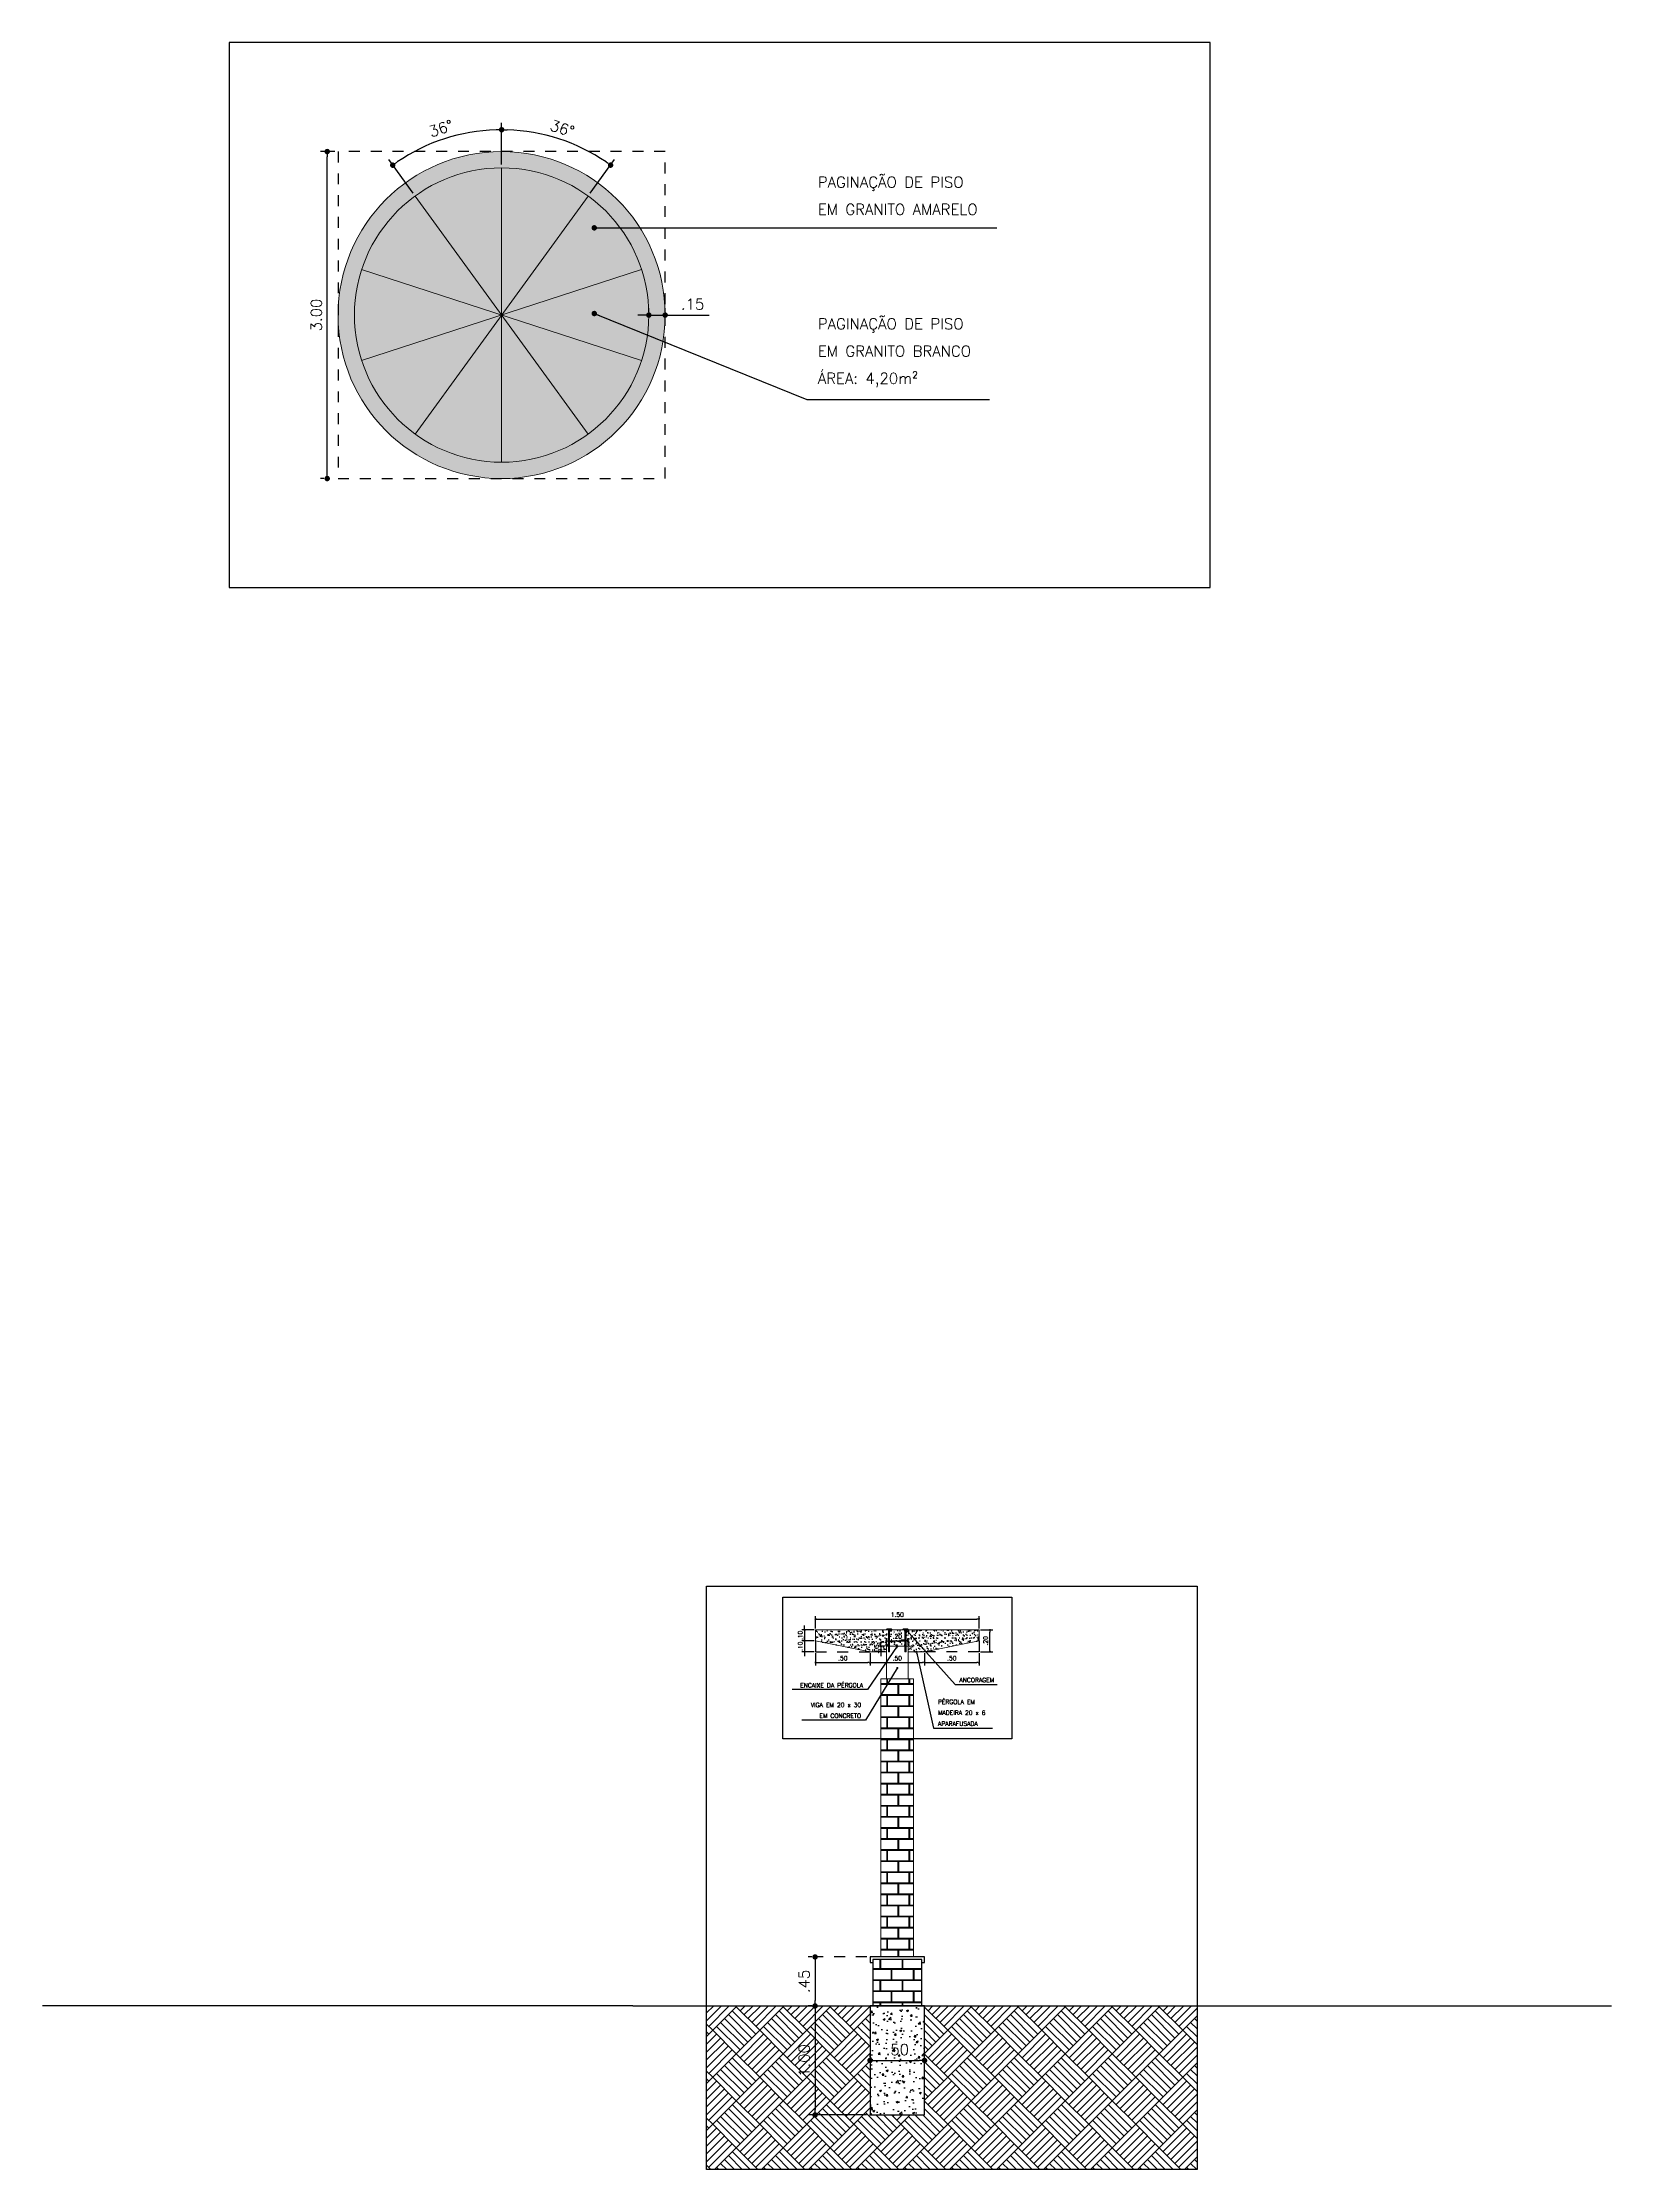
# Model space of a CAD drawing. Extents: x 387222 to 388513, y 9633222 to 9634061.
# Drawn here: x 387611.81 to 387626.2, y 9633446.13 to 9633465.64 of the extents above; entities that cross this region are included whole.
import ezdxf

# ---------------------------------------------------------------- set-up
doc = ezdxf.new("R2010")
doc.units = 0
doc.header["$LTSCALE"] = 0.049213
doc.header["$PDSIZE"] = -2.5
doc.linetypes.add('ACAD_PROJEÇÃO', pattern=[0.2, 0.1, -0.1])
doc.layers.get('Defpoints').update_dxf_attribs({"color": 8})
for name, color, linetype in [('AI-Cotas', 12, 'Continuous'), ('ARQ_VISTA01', 7, 'Continuous'), ('BANCO', 2, 'Continuous'), ('HACH', 8, 'Continuous'), ('HATCH CINZA SÓLIDO', 9, 'Continuous'), ('LIMESTONE', 8, 'Continuous'), ('P02', 31, 'Continuous'), ('P6', 4, 'Continuous'), ('PROJEÇÃO', 8, 'ACAD_PROJEÇÃO')]:
    doc.layers.add(name, color=color, linetype=linetype)
for name, color, linetype, lineweight in [('ARQ_PISO', 7, 'Continuous', 13), ('PERGOLA', 2, 'Continuous', 13), ('PILAR', 4, 'Continuous', 13), ('VIGA', 6, 'Continuous', 13)]:
    doc.layers.add(name, color=color, linetype=linetype, lineweight=lineweight)
doc.styles.add('RS20', font='romans.shx', dxfattribs={"height": 0.04})
doc.styles.add('RS50', font='romans.shx', dxfattribs={"height": 0.1})
doc.dimstyles.new('Cota 20', dxfattribs={"dimscale": 0.02, "dimtxt": 0.04, "dimasz": 1, "dimexe": 1.25, "dimexo": 0.625, "dimgap": 1, "dimtad": 1, "dimzin": 4, "dimdsep": 46, "dimtxsty": 'RS20', "dimblk": 'DOT', "dimcen": 0.1, "dimclrt": 2, "dimadec": 0, "dimazin": 0, "dimtfac": 1, "dimtix": 1, "dimtmove": 0, "dimatfit": 3, "dimldrblk": 'DOT', "dimfxl": 1, "dimarcsym": 0})
doc.dimstyles.new('Cota 50', dxfattribs={"dimscale": 0.05, "dimtxt": 0.1, "dimasz": 1, "dimexe": 1.25, "dimexo": 0.625, "dimgap": 1, "dimtad": 1, "dimzin": 4, "dimdsep": 46, "dimtxsty": 'RS50', "dimblk": 'DOT', "dimcen": 0.1, "dimclrd": 12, "dimclre": 12, "dimclrt": 2, "dimadec": 0, "dimazin": 0, "dimtfac": 1, "dimtix": 1, "dimtmove": 0, "dimatfit": 3, "dimldrblk": 'DOT', "dimfxl": 1.25, "dimarcsym": 0})

# ---------------------------------------------------------------- blocks, each defined once
blk = doc.blocks.new('_Dot')
at = {"color": 0, "linetype": 'ByBlock', "lineweight": -2}
blk.add_line((-0.5, 0), (-1, 0), dxfattribs=at)
at = {"color": 0, "linetype": 'ByBlock', "const_width": 0.5}
blk.add_lwpolyline([(-0.25, 0, 1), (0.25, 0, 1)], format="xyb", close=True, dxfattribs=at)
blk = doc.blocks.new('*D479')
at = {"layer": 'AI-Cotas', "color": 12, "lineweight": -2, "transparency": 16777216}
for p, q in [((387614.489, 9633464.643), (387614.358, 9633464.643)), ((387614.42, 9633461.693), (387614.42, 9633464.593)), ((387614.389, 9633461.643), (387614.358, 9633461.643))]:
    blk.add_line(p, q, dxfattribs=at)
at = {"layer": 'Defpoints', "color": 0, "transparency": 16777216}
for p in [(387614.42, 9633464.643), (387614.52, 9633464.643), (387614.42, 9633461.643)]:
    blk.add_point(p, dxfattribs=at)
at = {"layer": 'AI-Cotas', "color": 12, "lineweight": -2, "transparency": 16777216, "xscale": 0.05, "yscale": 0.05, "zscale": 0.05}
for p, rotation in [((387614.42, 9633464.643), 90), ((387614.42, 9633461.643), 270)]:
    blk.add_blockref('_Dot', p, dxfattribs=dict(at, rotation=rotation))
at = {"layer": 'AI-Cotas', "color": 2, "transparency": 16777216, "insert": (387614.32, 9633463.143), "char_height": 0.1, "attachment_point": 5, "rotation": 90, "style": 'RS50'}
blk.add_mtext('3.00', dxfattribs=at)
blk = doc.blocks.new('*D481')
at = {"layer": 'AI-Cotas', "color": 12, "lineweight": -2, "transparency": 16777216}
for p, q in [((387616.02, 9633464.524), (387616.02, 9633464.906)), ((387615.208, 9633464.261), (387614.984, 9633464.569))]:
    blk.add_line(p, q, dxfattribs=at)
blk.add_arc((387616.02, 9633463.143), 1.7, 91.6852, 124.3148, dxfattribs=at)
at = {"layer": 'Defpoints', "color": 0, "transparency": 16777216}
for p in [(387615.667, 9633464.806), (387616.02, 9633464.493), (387615.227, 9633464.235), (387616.814, 9633462.051), (387616.02, 9633461.793)]:
    blk.add_point(p, dxfattribs=at)
at = {"layer": 'AI-Cotas', "color": 12, "lineweight": -2, "transparency": 16777216, "xscale": 0.05, "yscale": 0.05, "zscale": 0.05}
for p, rotation in [((387616.02, 9633464.843), 0.8426153615380477), ((387615.021, 9633464.518), 215.1573846230532)]:
    blk.add_blockref('_Dot', p, dxfattribs=dict(at, rotation=rotation))
at = {"layer": 'AI-Cotas', "color": 2, "transparency": 16777216, "insert": (387615.464, 9633464.855), "char_height": 0.1, "attachment_point": 5, "rotation": 18, "style": 'RS50'}
blk.add_mtext('36°', dxfattribs=at)
blk = doc.blocks.new('*D482')
at = {"layer": 'AI-Cotas', "color": 12, "lineweight": -2, "transparency": 16777216}
for p, q in [((387616.02, 9633464.524), (387616.02, 9633464.906)), ((387616.832, 9633464.261), (387617.056, 9633464.569))]:
    blk.add_line(p, q, dxfattribs=at)
blk.add_arc((387616.02, 9633463.143), 1.7, 55.6852, 88.3148, dxfattribs=at)
at = {"layer": 'Defpoints', "color": 0, "transparency": 16777216}
for p in [(387616.711, 9633464.696), (387616.02, 9633464.493), (387616.814, 9633464.235), (387615.227, 9633462.051), (387616.02, 9633461.793)]:
    blk.add_point(p, dxfattribs=at)
at = {"layer": 'AI-Cotas', "color": 12, "lineweight": -2, "transparency": 16777216, "xscale": 0.05, "yscale": 0.05, "zscale": 0.05}
for p, rotation in [((387616.02, 9633464.843), 179.1573846380651), ((387617.019, 9633464.518), 324.8426153991905)]:
    blk.add_blockref('_Dot', p, dxfattribs=dict(at, rotation=rotation))
at = {"layer": 'AI-Cotas', "color": 2, "transparency": 16777216, "insert": (387616.576, 9633464.855), "char_height": 0.1, "attachment_point": 5, "rotation": 342, "style": 'RS50'}
blk.add_mtext('36°', dxfattribs=at)
blk = doc.blocks.new('*D572')
at = {"layer": 'AI-Cotas', "color": 12, "lineweight": -2, "transparency": 16777216}
for p, q in [((387617.32, 9633463.143), (387617.27, 9633463.143)), ((387617.37, 9633463.174), (387617.37, 9633463.206)), ((387617.37, 9633463.143), (387617.52, 9633463.143)), ((387617.52, 9633463.174), (387617.52, 9633463.206)), ((387617.57, 9633463.143), (387617.925, 9633463.143))]:
    blk.add_line(p, q, dxfattribs=at)
at = {"layer": 'Defpoints', "color": 0, "transparency": 16777216}
for p in [(387617.37, 9633463.143), (387617.52, 9633463.143), (387617.52, 9633463.143)]:
    blk.add_point(p, dxfattribs=at)
at = {"layer": 'AI-Cotas', "color": 12, "lineweight": -2, "transparency": 16777216, "xscale": 0.05, "yscale": 0.05, "zscale": 0.05}
blk.add_blockref('_Dot', (387617.37, 9633463.143), dxfattribs=at)
at = {"layer": 'AI-Cotas', "color": 12, "lineweight": -2, "transparency": 16777216, "xscale": 0.05, "yscale": 0.05, "zscale": 0.05, "rotation": 180}
blk.add_blockref('_Dot', (387617.52, 9633463.143), dxfattribs=at)
at = {"layer": 'AI-Cotas', "color": 2, "transparency": 16777216, "insert": (387617.772, 9633463.243), "char_height": 0.1, "attachment_point": 5, "style": 'RS50'}
blk.add_mtext('.15', dxfattribs=at)
blk = doc.blocks.new('*D592')
at = {"layer": 'AI-Cotas', "color": 12, "lineweight": -2, "transparency": 16777216}
for p, q in [((387618.864, 9633448.08), (387618.833, 9633448.08)), ((387618.895, 9633448.03), (387618.895, 9633447.68)), ((387618.864, 9633447.63), (387618.833, 9633447.63))]:
    blk.add_line(p, q, dxfattribs=at)
at = {"layer": 'Defpoints', "color": 0, "transparency": 16777216}
for p in [(387618.895, 9633448.08), (387618.895, 9633447.63), (387618.895, 9633447.63)]:
    blk.add_point(p, dxfattribs=at)
at = {"layer": 'AI-Cotas', "color": 12, "lineweight": -2, "transparency": 16777216, "xscale": 0.05, "yscale": 0.05, "zscale": 0.05}
for p, rotation in [((387618.895, 9633448.08), 90), ((387618.895, 9633447.63), 270)]:
    blk.add_blockref('_Dot', p, dxfattribs=dict(at, rotation=rotation))
at = {"layer": 'AI-Cotas', "color": 2, "transparency": 16777216, "insert": (387618.795, 9633447.855), "char_height": 0.1, "attachment_point": 5, "rotation": 90, "style": 'RS50'}
blk.add_mtext('.45', dxfattribs=at)
blk = doc.blocks.new('*D593')
at = {"layer": 'AI-Cotas', "color": 0, "lineweight": -2, "transparency": 16777216}
for p, q in [((387618.887, 9633451.08), (387618.774, 9633451.08)), ((387618.887, 9633450.98), (387618.774, 9633450.98)), ((387618.799, 9633451.1), (387618.799, 9633451.12)), ((387618.799, 9633451.08), (387618.799, 9633450.98)), ((387618.799, 9633450.96), (387618.799, 9633450.94))]:
    blk.add_line(p, q, dxfattribs=at)
at = {"layer": 'Defpoints', "color": 0, "transparency": 16777216}
for p in [(387618.799, 9633450.98), (387618.899, 9633451.08), (387618.899, 9633450.98)]:
    blk.add_point(p, dxfattribs=at)
at = {"layer": 'AI-Cotas', "color": 0, "lineweight": -2, "transparency": 16777216, "xscale": 0.02, "yscale": 0.02, "zscale": 0.02}
for p, rotation in [((387618.799, 9633451.08), 270), ((387618.799, 9633450.98), 90)]:
    blk.add_blockref('_Dot', p, dxfattribs=dict(at, rotation=rotation))
at = {"layer": 'AI-Cotas', "color": 2, "transparency": 16777216, "insert": (387618.759, 9633451.03), "char_height": 0.04, "attachment_point": 5, "rotation": 90, "style": 'RS20'}
blk.add_mtext('.10', dxfattribs=at)
blk = doc.blocks.new('*D594')
at = {"layer": 'AI-Cotas', "color": 0, "lineweight": -2, "transparency": 16777216}
for p, q in [((387618.887, 9633450.98), (387618.774, 9633450.98)), ((387618.799, 9633451), (387618.799, 9633451.02)), ((387618.799, 9633450.98), (387618.799, 9633450.88)), ((387618.887, 9633450.88), (387618.774, 9633450.88)), ((387618.799, 9633450.86), (387618.799, 9633450.84))]:
    blk.add_line(p, q, dxfattribs=at)
at = {"layer": 'Defpoints', "color": 0, "transparency": 16777216}
for p in [(387618.899, 9633450.98), (387618.799, 9633450.88), (387618.899, 9633450.88)]:
    blk.add_point(p, dxfattribs=at)
at = {"layer": 'AI-Cotas', "color": 0, "lineweight": -2, "transparency": 16777216, "xscale": 0.02, "yscale": 0.02, "zscale": 0.02}
for p, rotation in [((387618.799, 9633450.98), 270), ((387618.799, 9633450.88), 90)]:
    blk.add_blockref('_Dot', p, dxfattribs=dict(at, rotation=rotation))
at = {"layer": 'AI-Cotas', "color": 2, "transparency": 16777216, "insert": (387618.759, 9633450.93), "char_height": 0.04, "attachment_point": 5, "rotation": 90, "style": 'RS20'}
blk.add_mtext('.10', dxfattribs=at)
blk = doc.blocks.new('*D595')
at = {"layer": 'AI-Cotas', "color": 0, "lineweight": -2, "transparency": 16777216}
for p, q in [((387618.899, 9633450.868), (387618.899, 9633450.755)), ((387618.919, 9633450.78), (387619.379, 9633450.78)), ((387619.399, 9633450.868), (387619.399, 9633450.755))]:
    blk.add_line(p, q, dxfattribs=at)
at = {"layer": 'Defpoints', "color": 0, "transparency": 16777216}
for p in [(387618.899, 9633450.88), (387619.399, 9633450.88), (387619.399, 9633450.78)]:
    blk.add_point(p, dxfattribs=at)
at = {"layer": 'AI-Cotas', "color": 0, "lineweight": -2, "transparency": 16777216, "xscale": 0.02, "yscale": 0.02, "zscale": 0.02, "rotation": 180}
blk.add_blockref('_Dot', (387618.899, 9633450.78), dxfattribs=at)
at = {"layer": 'AI-Cotas', "color": 0, "lineweight": -2, "transparency": 16777216, "xscale": 0.02, "yscale": 0.02, "zscale": 0.02}
blk.add_blockref('_Dot', (387619.399, 9633450.78), dxfattribs=at)
at = {"layer": 'AI-Cotas', "color": 2, "transparency": 16777216, "insert": (387619.149, 9633450.82), "char_height": 0.04, "attachment_point": 5, "style": 'RS20'}
blk.add_mtext('.50', dxfattribs=at)
blk = doc.blocks.new('*D596')
at = {"layer": 'AI-Cotas', "color": 0, "lineweight": -2, "transparency": 16777216}
for p, q in [((387619.399, 9633450.868), (387619.399, 9633450.755)), ((387619.419, 9633450.78), (387619.879, 9633450.78)), ((387619.899, 9633450.868), (387619.899, 9633450.755))]:
    blk.add_line(p, q, dxfattribs=at)
at = {"layer": 'Defpoints', "color": 0, "transparency": 16777216}
for p in [(387619.399, 9633450.88), (387619.899, 9633450.88), (387619.899, 9633450.78)]:
    blk.add_point(p, dxfattribs=at)
at = {"layer": 'AI-Cotas', "color": 0, "lineweight": -2, "transparency": 16777216, "xscale": 0.02, "yscale": 0.02, "zscale": 0.02, "rotation": 180}
blk.add_blockref('_Dot', (387619.399, 9633450.78), dxfattribs=at)
at = {"layer": 'AI-Cotas', "color": 0, "lineweight": -2, "transparency": 16777216, "xscale": 0.02, "yscale": 0.02, "zscale": 0.02}
blk.add_blockref('_Dot', (387619.899, 9633450.78), dxfattribs=at)
at = {"layer": 'AI-Cotas', "color": 2, "transparency": 16777216, "insert": (387619.649, 9633450.82), "char_height": 0.04, "attachment_point": 5, "style": 'RS20'}
blk.add_mtext('.50', dxfattribs=at)
blk = doc.blocks.new('*D597')
at = {"layer": 'AI-Cotas', "color": 0, "lineweight": -2, "transparency": 16777216}
for p, q in [((387619.899, 9633450.868), (387619.899, 9633450.755)), ((387619.919, 9633450.78), (387620.379, 9633450.78)), ((387620.399, 9633450.868), (387620.399, 9633450.755))]:
    blk.add_line(p, q, dxfattribs=at)
at = {"layer": 'Defpoints', "color": 0, "transparency": 16777216}
for p in [(387619.899, 9633450.88), (387620.399, 9633450.88), (387620.399, 9633450.78)]:
    blk.add_point(p, dxfattribs=at)
at = {"layer": 'AI-Cotas', "color": 0, "lineweight": -2, "transparency": 16777216, "xscale": 0.02, "yscale": 0.02, "zscale": 0.02, "rotation": 180}
blk.add_blockref('_Dot', (387619.899, 9633450.78), dxfattribs=at)
at = {"layer": 'AI-Cotas', "color": 0, "lineweight": -2, "transparency": 16777216, "xscale": 0.02, "yscale": 0.02, "zscale": 0.02}
blk.add_blockref('_Dot', (387620.399, 9633450.78), dxfattribs=at)
at = {"layer": 'AI-Cotas', "color": 2, "transparency": 16777216, "insert": (387620.149, 9633450.82), "char_height": 0.04, "attachment_point": 5, "style": 'RS20'}
blk.add_mtext('.50', dxfattribs=at)
blk = doc.blocks.new('*D598')
at = {"layer": 'AI-Cotas', "color": 0, "lineweight": -2, "transparency": 16777216}
for p, q in [((387618.899, 9633451.093), (387618.899, 9633451.205)), ((387618.919, 9633451.18), (387620.379, 9633451.18)), ((387620.399, 9633451.093), (387620.399, 9633451.205))]:
    blk.add_line(p, q, dxfattribs=at)
at = {"layer": 'Defpoints', "color": 0, "transparency": 16777216}
for p in [(387620.399, 9633451.18), (387618.899, 9633451.08), (387620.399, 9633451.08)]:
    blk.add_point(p, dxfattribs=at)
at = {"layer": 'AI-Cotas', "color": 0, "lineweight": -2, "transparency": 16777216, "xscale": 0.02, "yscale": 0.02, "zscale": 0.02, "rotation": 180}
blk.add_blockref('_Dot', (387618.899, 9633451.18), dxfattribs=at)
at = {"layer": 'AI-Cotas', "color": 0, "lineweight": -2, "transparency": 16777216, "xscale": 0.02, "yscale": 0.02, "zscale": 0.02}
blk.add_blockref('_Dot', (387620.399, 9633451.18), dxfattribs=at)
at = {"layer": 'AI-Cotas', "color": 2, "transparency": 16777216, "insert": (387619.649, 9633451.22), "char_height": 0.04, "attachment_point": 5, "style": 'RS20'}
blk.add_mtext('1.50', dxfattribs=at)
blk = doc.blocks.new('*D599')
at = {"layer": 'AI-Cotas', "color": 0, "lineweight": -2, "transparency": 16777216}
for p, q in [((387620.412, 9633451.08), (387620.524, 9633451.08)), ((387620.499, 9633450.9), (387620.499, 9633451.06)), ((387620.412, 9633450.88), (387620.524, 9633450.88))]:
    blk.add_line(p, q, dxfattribs=at)
at = {"layer": 'Defpoints', "color": 0, "transparency": 16777216}
for p in [(387620.399, 9633451.08), (387620.499, 9633451.08), (387620.399, 9633450.88)]:
    blk.add_point(p, dxfattribs=at)
at = {"layer": 'AI-Cotas', "color": 0, "lineweight": -2, "transparency": 16777216, "xscale": 0.02, "yscale": 0.02, "zscale": 0.02}
for p, rotation in [((387620.499, 9633451.08), 90), ((387620.499, 9633450.88), 270)]:
    blk.add_blockref('_Dot', p, dxfattribs=dict(at, rotation=rotation))
at = {"layer": 'AI-Cotas', "color": 2, "transparency": 16777216, "insert": (387620.459, 9633450.98), "char_height": 0.04, "attachment_point": 5, "rotation": 90, "style": 'RS20'}
blk.add_mtext('.20', dxfattribs=at)
blk = doc.blocks.new('*D600')
at = {"layer": 'AI-Cotas', "color": 0, "lineweight": -2, "transparency": 16777216}
for p, q in [((387619.537, 9633450.93), (387619.474, 9633450.93)), ((387619.537, 9633450.88), (387619.474, 9633450.88)), ((387619.499, 9633450.95), (387619.499, 9633450.97)), ((387619.499, 9633450.93), (387619.499, 9633450.88)), ((387619.499, 9633450.86), (387619.499, 9633450.84))]:
    blk.add_line(p, q, dxfattribs=at)
at = {"layer": 'Defpoints', "color": 0, "transparency": 16777216}
for p in [(387619.499, 9633450.88), (387619.549, 9633450.93), (387619.549, 9633450.88)]:
    blk.add_point(p, dxfattribs=at)
at = {"layer": 'AI-Cotas', "color": 0, "lineweight": -2, "transparency": 16777216, "xscale": 0.02, "yscale": 0.02, "zscale": 0.02}
for p, rotation in [((387619.499, 9633450.93), 270), ((387619.499, 9633450.88), 90)]:
    blk.add_blockref('_Dot', p, dxfattribs=dict(at, rotation=rotation))
at = {"layer": 'AI-Cotas', "color": 2, "transparency": 16777216, "insert": (387619.459, 9633450.905), "char_height": 0.04, "attachment_point": 5, "rotation": 90, "style": 'RS20'}
blk.add_mtext('.05', dxfattribs=at)
blk = doc.blocks.new('*D601')
at = {"layer": 'AI-Cotas', "color": 0, "lineweight": -2, "transparency": 16777216}
for p, q in [((387619.549, 9633450.943), (387619.549, 9633451.005)), ((387619.569, 9633450.98), (387619.729, 9633450.98)), ((387619.749, 9633450.943), (387619.749, 9633451.005))]:
    blk.add_line(p, q, dxfattribs=at)
at = {"layer": 'Defpoints', "color": 0, "transparency": 16777216}
for p in [(387619.749, 9633450.98), (387619.549, 9633450.93), (387619.749, 9633450.93)]:
    blk.add_point(p, dxfattribs=at)
at = {"layer": 'AI-Cotas', "color": 0, "lineweight": -2, "transparency": 16777216, "xscale": 0.02, "yscale": 0.02, "zscale": 0.02, "rotation": 180}
blk.add_blockref('_Dot', (387619.549, 9633450.98), dxfattribs=at)
at = {"layer": 'AI-Cotas', "color": 0, "lineweight": -2, "transparency": 16777216, "xscale": 0.02, "yscale": 0.02, "zscale": 0.02}
blk.add_blockref('_Dot', (387619.749, 9633450.98), dxfattribs=at)
at = {"layer": 'AI-Cotas', "color": 2, "transparency": 16777216, "insert": (387619.649, 9633451.02), "char_height": 0.04, "attachment_point": 5, "style": 'RS20'}
blk.add_mtext('.20', dxfattribs=at)
blk = doc.blocks.new('A$C7C2C79E9')
h = blk.add_hatch(color=256)
h.dxf.hatch_style = 1
edge = h.paths.add_edge_path()
edge.add_line((0.03, 0.2), (0.05, 0.2))
edge.add_arc((0.04, 0.2), 0.01, 0, 90)
edge.add_line((0.04, 0.21), (0.01, 0.21))
edge.add_arc((0.01, 0.2), 0.01, 90, 180)
edge.add_line((0, 0.2), (0.02, 0.2))
edge.add_line((0.02, 0.2), (0.02, 0))
edge.add_line((0.02, 0), (0.03, 0))
edge.add_line((0.03, 0), (0.03, 0.2))
blk.add_lwpolyline([(0.03, 0.2), (0.05, 0.2), (0.05, 0.2, 0.414214), (0.04, 0.21), (0.01, 0.21, 0.414214), (0, 0.2), (0, 0.2), (0.02, 0.2), (0.02, 0), (0.03, 0)], format="xyb", close=True)
blk.add_lwpolyline([(0.03, 0.21), (0.02, 0.21)])
blk = doc.blocks.new('*D622')
at = {"layer": 'AI-Cotas', "color": 12, "lineweight": -2, "transparency": 16777216}
for p, q in [((387618.864, 9633447.63), (387618.833, 9633447.63)), ((387618.895, 9633447.58), (387618.895, 9633446.68)), ((387619.368, 9633446.63), (387618.833, 9633446.63))]:
    blk.add_line(p, q, dxfattribs=at)
at = {"layer": 'Defpoints', "color": 0, "transparency": 16777216}
for p in [(387618.895, 9633447.63), (387618.895, 9633446.63), (387619.399, 9633446.63)]:
    blk.add_point(p, dxfattribs=at)
at = {"layer": 'AI-Cotas', "color": 12, "lineweight": -2, "transparency": 16777216, "xscale": 0.05, "yscale": 0.05, "zscale": 0.05}
for p, rotation in [((387618.895, 9633447.63), 90), ((387618.895, 9633446.63), 270)]:
    blk.add_blockref('_Dot', p, dxfattribs=dict(at, rotation=rotation))
at = {"layer": 'AI-Cotas', "color": 2, "transparency": 16777216, "insert": (387618.795, 9633447.13), "char_height": 0.1, "attachment_point": 5, "rotation": 90, "style": 'RS50'}
blk.add_mtext('1.00', dxfattribs=at)
blk = doc.blocks.new('*D623')
at = {"layer": 'AI-Cotas', "color": 12, "lineweight": -2, "transparency": 16777216}
for p, q in [((387619.399, 9633447.161), (387619.399, 9633447.193)), ((387619.449, 9633447.13), (387619.849, 9633447.13)), ((387619.899, 9633447.161), (387619.899, 9633447.193))]:
    blk.add_line(p, q, dxfattribs=at)
at = {"layer": 'Defpoints', "color": 0, "transparency": 16777216}
for p in [(387619.399, 9633447.13), (387619.899, 9633447.13), (387619.899, 9633447.13)]:
    blk.add_point(p, dxfattribs=at)
at = {"layer": 'AI-Cotas', "color": 12, "lineweight": -2, "transparency": 16777216, "xscale": 0.05, "yscale": 0.05, "zscale": 0.05, "rotation": 180}
blk.add_blockref('_Dot', (387619.399, 9633447.13), dxfattribs=at)
at = {"layer": 'AI-Cotas', "color": 12, "lineweight": -2, "transparency": 16777216, "xscale": 0.05, "yscale": 0.05, "zscale": 0.05}
blk.add_blockref('_Dot', (387619.899, 9633447.13), dxfattribs=at)
at = {"layer": 'AI-Cotas', "color": 2, "transparency": 16777216, "insert": (387619.649, 9633447.23), "char_height": 0.1, "attachment_point": 5, "style": 'RS50'}
blk.add_mtext('.50', dxfattribs=at)

msp = doc.modelspace()

# ---------------------------------------------------------------- hatches: boundary and pattern name
at = {"layer": 'ARQ_VISTA01'}
h = msp.add_hatch(dxfattribs=at)
h.set_pattern_fill('AR-B816C', color=256, scale=0.0005)
h.set_pattern_definition([(0, (-20, 0), (0.1016, 0.1016), [0.1984375, -0.0047625]), (0, (-20.1016, 0.00476), (0.1016, 0.1016), [0.1984375, -0.0047625]), (90, (-20, 0), (-0.1016, 0.1016), [-0.1063625, 0.0968375]), (90, (-20.00476, 0), (-0.1016, 0.1016), [-0.1063625, 0.0968375])])
h.paths.add_polyline_path([(387619.499, 9633448.08), (387619.799, 9633448.08), (387619.799, 9633450.63), (387619.499, 9633450.63)])
h = msp.add_hatch(dxfattribs=at)
h.set_pattern_fill('AR-B816C', color=256, scale=0.0005)
h.set_pattern_definition([(0, (387516.98331, 9633543.67502), (0.1016, 0.1016), [0.1984375, -0.0047625]), (0, (387516.88171, 9633543.67978), (0.1016, 0.1016), [0.1984375, -0.0047625]), (90, (387516.98331, 9633543.67502), (-0.1016, 0.1016), [-0.1063625, 0.0968375]), (90, (387516.97855, 9633543.67502), (-0.1016, 0.1016), [-0.1063625, 0.0968375])])
h.paths.add_polyline_path([(387619.874, 9633447.63), (387619.874, 9633448.055), (387619.424, 9633448.055), (387619.424, 9633447.63)])
at = {"layer": 'HACH'}
h = msp.add_hatch(dxfattribs=at)
h.set_pattern_fill('AR-SAND', color=256, scale=0.001, style=0)
h.set_pattern_definition([(37.5, (0, 0), (-0.00160003129598, 0.04894132373293), [0, -0.038608, 0, -0.04318, 0, -0.041275]), (7.5, (0, 0), (0.0449523283138, 0.07168251005684), [0, -0.020828, 0, -0.034798, 0, -0.013335]), (327.5, (-0.03124, 0), (0.07909923702415, 0.00014371846785), [0, -0.0127, 0, -0.04572, 0, -0.05969]), (317.5, (-0.03124, 0), (0.07635564524723, 0.0222929323257), [0, -0.00635, 0, -0.029972, 0, -0.03429])])
h.paths.add_polyline_path([(387620.399, 9633451.08), (387618.899, 9633451.08), (387618.899, 9633450.98), (387619.399, 9633450.88), (387619.549, 9633450.88), (387619.549, 9633450.93), (387619.749, 9633450.93), (387619.749, 9633450.88), (387619.899, 9633450.88), (387620.399, 9633450.98)])
h = msp.add_hatch(dxfattribs=at)
h.set_pattern_fill('AR-PARQ1', color=256, scale=0.001, angle=45)
h.set_pattern_definition([(135, (0, 0), (-0.431052293811, 3e-17), [0.3048, -0.3048]), (135, (0.03592, 0.03592), (-0.431052293811, 3e-17), [0.3048, -0.3048]), (135, (0.07184, 0.07184), (-0.431052293811, 3e-17), [0.3048, -0.3048]), (135, (0.10776, 0.10776), (-0.431052293811, 3e-17), [0.3048, -0.3048]), (135, (0.14368, 0.14368), (-0.431052293811, 3e-17), [0.3048, -0.3048]), (135, (0.1796, 0.1796), (-0.431052293811, 3e-17), [0.3048, -0.3048]), (135, (0.21553, 0.21553), (-0.431052293811, 3e-17), [0.3048, -0.3048]), (45, (-0.21553, 0.21553), (0.431052293811, -3e-17), [0.3048, -0.3048]), (45, (-0.25145, 0.25145), (0.431052293811, -3e-17), [0.3048, -0.3048]), (45, (-0.28737, 0.28737), (0.431052293811, -3e-17), [0.3048, -0.3048]), (45, (-0.3233, 0.3233), (0.431052293811, -3e-17), [0.3048, -0.3048]), (45, (-0.3592, 0.3592), (0.431052293811, -3e-17), [0.3048, -0.3048]), (45, (-0.39513, 0.39513), (0.431052293811, -3e-17), [0.3048, -0.3048]), (45, (-0.43105, 0.43105), (0.431052293811, -3e-17), [0.3048, -0.3048])])
h.paths.add_polyline_path([(387622.399, 9633446.13), (387622.399, 9633447.63), (387619.899, 9633447.63), (387619.899, 9633446.63), (387619.399, 9633446.63), (387619.399, 9633447.63), (387617.899, 9633447.63), (387617.899, 9633446.13)])
at = {"layer": 'HATCH CINZA SÓLIDO'}
h = msp.add_hatch(dxfattribs=at)
h.set_pattern_fill('AR-CONC', color=256, scale=0.001, style=0)
h.set_pattern_definition([(50, (387619.39933, 9633446.63013), (0.182185, -0.01594), [0.01905, -0.20955]), (355, (387619.39933, 9633446.63013), (-0.035243, 0.191057), [0.01524, -0.16764]), (100.451, (387619.41451, 9633446.6288), (0.146943, 0.175117), [0.01619, -0.17809]), (46.184, (387619.39933, 9633446.68093), (0.27108, -0.04204), [0.028575, -0.314325]), (96.636, (387619.42192, 9633446.67743), (0.237404, 0.247426), [0.024285, -0.267135]), (351.184, (387619.39933, 9633446.68093), (0.237405, 0.247425), [0.02286, -0.25146]), (21, (387619.42473, 9633446.66823), (0.151615, -0.102266), [0.01905, -0.20955]), (326, (387619.42473, 9633446.66823), (0.061802, 0.184188), [0.01524, -0.16764]), (71.451, (387619.43736, 9633446.6597), (0.213416, 0.081923), [0.01619, -0.17809]), (37.5, (387619.39933, 9633446.63013), (0.0030886, 0.084555), [0, -0.165608, 0, -0.17018, 0, -0.168275]), (7.5, (387619.39933, 9633446.63013), (0.06682, 0.1001806), [0, -0.097028, 0, -0.161798, 0, -0.064135]), (327.5, (387619.34269, 9633446.63013), (0.1355906, -0.0057287), [0, -0.0635, 0, -0.19812, 0, -0.26289]), (317.5, (387619.31729, 9633446.63013), (0.148129, 0.025426), [0, -0.08255, 0, -0.131572, 0, -0.18669])])
h.paths.add_polyline_path([(387619.899, 9633447.63), (387619.399, 9633447.63), (387619.399, 9633446.63), (387619.899, 9633446.63)])
at = {"layer": 'LIMESTONE'}
h = msp.add_hatch(color=256, dxfattribs=at)
h.dxf.hatch_style = 1
h.paths.add_polyline_path([(387614.52, 9633463.143, 1), (387617.52, 9633463.143, 1)])
h.paths.add_polyline_path([(387617.37, 9633463.143, -1), (387614.67, 9633463.143, -1)], flags=16)
h = msp.add_hatch(color=256, dxfattribs=at)
h.dxf.hatch_style = 1
h.paths.add_polyline_path([(387616.02, 9633463.143), (387614.736, 9633462.726, 0.158384), (387615.227, 9633462.051)])
h.paths.add_polyline_path([(387615.227, 9633464.235, 0.158384), (387614.736, 9633463.56), (387616.02, 9633463.143)])
h.paths.add_polyline_path([(387616.02, 9633463.143), (387616.814, 9633464.235, 0.158384), (387616.02, 9633464.493)])
h.paths.add_polyline_path([(387617.304, 9633462.726, 0.078702), (387617.37, 9633463.143, 0.078702), (387617.304, 9633463.56), (387616.02, 9633463.143)])
h.paths.add_polyline_path([(387616.02, 9633461.793, 0.158384), (387616.814, 9633462.051), (387616.02, 9633463.143)])
at = {"layer": 'P02'}
h = msp.add_hatch(color=256, dxfattribs=at)
h.dxf.hatch_style = 1
h.paths.add_polyline_path([(387616.02, 9633463.143), (387615.227, 9633462.051, 0.158384), (387616.02, 9633461.793)])
h.paths.add_polyline_path([(387616.02, 9633463.143), (387614.736, 9633463.56, 0.078702), (387614.67, 9633463.143, 0.078702), (387614.736, 9633462.726)])
h.paths.add_polyline_path([(387616.02, 9633464.493, 0.158384), (387615.227, 9633464.235), (387616.02, 9633463.143)])
h.paths.add_polyline_path([(387617.304, 9633463.56, 0.158384), (387616.814, 9633464.235), (387616.02, 9633463.143)])
h.paths.add_polyline_path([(387617.304, 9633462.726), (387616.02, 9633463.143), (387616.814, 9633462.051, 0.158384)])

# ---------------------------------------------------------------- linework, layer by layer
msp.add_lwpolyline([(387617.222, 9633447.63), (387626.199, 9633447.63)])
at = {"layer": 'ARQ_PISO'}
for points in [[(387616.02, 9633464.493), (387616.02, 9633461.793)], [(387615.227, 9633464.235), (387616.814, 9633462.051)], [(387615.227, 9633462.051), (387616.814, 9633464.235)], [(387614.736, 9633463.56), (387617.304, 9633462.726)], [(387614.736, 9633462.726), (387617.304, 9633463.56)]]:
    msp.add_lwpolyline(points, dxfattribs=at)
for radius in [1.5, 1.35]:
    msp.add_circle((387616.02, 9633463.143), radius, dxfattribs=at)
at = {"layer": 'BANCO'}
msp.add_lwpolyline([(387619.874, 9633448.03), (387619.899, 9633448.03), (387619.899, 9633448.08), (387619.399, 9633448.08), (387619.399, 9633448.03), (387619.424, 9633448.03)], dxfattribs=at)
for points in [[(387619.874, 9633447.63), (387619.874, 9633448.055), (387619.424, 9633448.055), (387619.424, 9633447.63)], [(387619.399, 9633446.63), (387619.899, 9633446.63), (387619.899, 9633447.63), (387619.399, 9633447.63)]]:
    msp.add_lwpolyline(points, close=True, dxfattribs=at)
at = {"layer": 'Defpoints'}
for points in [[(387613.52, 9633460.643), (387622.52, 9633460.643), (387622.52, 9633465.643), (387613.52, 9633465.643)], [(387617.899, 9633451.48), (387622.399, 9633451.48), (387622.399, 9633446.13), (387617.899, 9633446.13)], [(387618.599, 9633451.38), (387620.699, 9633451.38), (387620.699, 9633450.08), (387618.599, 9633450.08)]]:
    msp.add_lwpolyline(points, close=True, dxfattribs=at)
at = {"layer": 'P6'}
msp.add_line((387617.222, 9633447.63), (387611.809, 9633447.63), dxfattribs=at)
at = {"layer": 'PERGOLA'}
msp.add_lwpolyline([(387619.549, 9633450.88), (387619.399, 9633450.88), (387618.899, 9633450.98), (387618.899, 9633451.08), (387620.399, 9633451.08), (387620.399, 9633450.98), (387619.899, 9633450.88), (387619.749, 9633450.88)], dxfattribs=at)
at = {"layer": 'PILAR'}
msp.add_lwpolyline([(387619.499, 9633448.08), (387619.499, 9633450.63), (387619.799, 9633450.63), (387619.799, 9633448.08)], dxfattribs=at)
at = {"layer": 'PROJEÇÃO', "ltscale": 10}
msp.add_lwpolyline([(387614.52, 9633461.643), (387617.52, 9633461.643), (387617.52, 9633464.643), (387614.52, 9633464.643)], close=True, dxfattribs=at)
at = {"layer": 'PROJEÇÃO', "ltscale": 5}
for points in [[(387618.899, 9633450.98), (387618.899, 9633450.88), (387619.399, 9633450.88)], [(387620.399, 9633450.98), (387620.399, 9633450.88), (387619.899, 9633450.88)], [(387619.37, 9633448.08), (387618.895, 9633448.08)]]:
    msp.add_lwpolyline(points, dxfattribs=at)
at = {"layer": 'VIGA'}
msp.add_lwpolyline([(387619.549, 9633450.63), (387619.549, 9633450.93), (387619.749, 9633450.93), (387619.749, 9633450.63)], dxfattribs=at)

# ---------------------------------------------------------------- block references
at = {"layer": 'PERGOLA'}
msp.add_blockref('A$C7C2C79E9', (387619.549, 9633450.88), dxfattribs=at)
at = {"layer": 'PERGOLA', "xscale": -1}
msp.add_blockref('A$C7C2C79E9', (387619.749, 9633450.88), dxfattribs=at)

# ---------------------------------------------------------------- texts
at = {"layer": 'AI-Cotas'}
for s, insert, char_height, attachment_point, style in [('\\pxsm1.5;PAGINAÇÃO DE PISO\\PEM GRANITO AMARELO', (387618.92, 9633464.412), 0.1, 1, 'RS50'), ('\\pxsm1.5;PAGINAÇÃO DE PISO\\PEM GRANITO BRANCO\\PÁREA: 4,20m²', (387618.92, 9633463.112), 0.1, 1, 'RS50'), ('\\pxsm1.5;ENCAIXE DA PÉRGOLA', (387619.336, 9633450.552), 0.04, 9, 'RS20'), ('\\pxsm1.5;ANCORAGEM', (387620.219, 9633450.6), 0.04, 7, 'RS20'), ('\\pxsm1.5;VIGA EM 20 x 30\\PEM CONCRETO', (387619.317, 9633450.272), 0.04, 9, 'RS20'), ('\\pxsm1.5;PÉRGOLA EM\\PMADEIRA 20 x 6\\PAPARAFUSADA', (387620.022, 9633450.2), 0.04, 7, 'RS20')]:
    msp.add_mtext(s, dxfattribs=dict(at, insert=insert, char_height=char_height, attachment_point=attachment_point, style=style))

# ---------------------------------------------------------------- dimensions: what is measured, and where the dimension line sits
for base, line1, line2, picture, middle in [((387615.667, 9633464.806), ((387616.02, 9633464.493), (387616.02, 9633461.793)), ((387615.227, 9633464.235), (387616.814, 9633462.051)), '*D481', (387615.464, 9633464.855)), ((387616.711, 9633464.696), ((387616.814, 9633464.235), (387615.227, 9633462.051)), ((387616.02, 9633464.493), (387616.02, 9633461.793)), '*D482', (387616.576, 9633464.855))]:
    dim = msp.add_angular_dim_2l(base=base, line1=line1, line2=line2, dimstyle='Cota 50', dxfattribs=at)
    dim.commit()
    dim.dimension.update_dxf_attribs({"geometry": picture, "text_midpoint": middle})
for base, p1, p2, dimstyle, picture, middle in [((387614.42, 9633464.643), (387614.42, 9633461.643), (387614.52, 9633464.643), 'Cota 50', '*D479', (387614.32, 9633463.143)), ((387618.799, 9633450.98), (387618.899, 9633451.08), (387618.899, 9633450.98), 'Cota 20', '*D593', (387618.759, 9633451.03)), ((387618.799, 9633450.88), (387618.899, 9633450.98), (387618.899, 9633450.88), 'Cota 20', '*D594', (387618.759, 9633450.93)), ((387620.499, 9633451.08), (387620.399, 9633450.88), (387620.399, 9633451.08), 'Cota 20', '*D599', (387620.459, 9633450.98)), ((387619.499, 9633450.88), (387619.549, 9633450.93), (387619.549, 9633450.88), 'Cota 20', '*D600', (387619.459, 9633450.905)), ((387618.895, 9633447.63), (387618.895, 9633448.08), (387618.895, 9633447.63), 'Cota 50', '*D592', (387618.795, 9633447.855)), ((387618.895, 9633446.63), (387618.895, 9633447.63), (387619.399, 9633446.63), 'Cota 50', '*D622', (387618.795, 9633447.13))]:
    dim = msp.add_linear_dim(base=base, p1=p1, p2=p2, angle=90, dimstyle=dimstyle, dxfattribs=at)
    dim.commit()
    dim.dimension.update_dxf_attribs({"geometry": picture, "text_midpoint": middle})
dim = msp.add_linear_dim(base=(387617.52, 9633463.143), p1=(387617.37, 9633463.143), p2=(387617.52, 9633463.143), dimstyle='Cota 50', dxfattribs=at)
dim.commit()
dim.dimension.update_dxf_attribs({"geometry": '*D572', "text_midpoint": (387617.772, 9633463.143), "dimtype": 160})
for base, p1, p2, dimstyle, picture, middle in [((387620.399, 9633451.18), (387618.899, 9633451.08), (387620.399, 9633451.08), 'Cota 20', '*D598', (387619.649, 9633451.22)), ((387619.749, 9633450.98), (387619.549, 9633450.93), (387619.749, 9633450.93), 'Cota 20', '*D601', (387619.649, 9633451.02)), ((387619.399, 9633450.78), (387618.899, 9633450.88), (387619.399, 9633450.88), 'Cota 20', '*D595', (387619.149, 9633450.82)), ((387619.899, 9633450.78), (387619.399, 9633450.88), (387619.899, 9633450.88), 'Cota 20', '*D596', (387619.649, 9633450.82)), ((387620.399, 9633450.78), (387619.899, 9633450.88), (387620.399, 9633450.88), 'Cota 20', '*D597', (387620.149, 9633450.82)), ((387619.899, 9633447.13), (387619.399, 9633447.13), (387619.899, 9633447.13), 'Cota 50', '*D623', (387619.649, 9633447.23))]:
    dim = msp.add_linear_dim(base=base, p1=p1, p2=p2, dimstyle=dimstyle, dxfattribs=at)
    dim.commit()
    dim.dimension.update_dxf_attribs({"geometry": picture, "text_midpoint": middle})

# ---------------------------------------------------------------- leaders
at = {"layer": 'AI-Cotas', "annotation_type": 0, "has_hookline": 1}
for points, dimstyle, hookline_direction, text_width in [([(387616.87, 9633463.943), (387618.87, 9633463.943)], 'Cota 50', 0, 1.643), ([(387616.87, 9633463.157), (387618.82, 9633462.368), (387618.87, 9633462.368)], 'Cota 50', 0, 1.576), ([(387619.729, 9633451.08), (387620.179, 9633450.58), (387620.199, 9633450.58)], 'Cota 20', 0, 0.345), ([(387619.649, 9633450.93), (387619.376, 9633450.532), (387619.356, 9633450.532)], 'Cota 20', 1, 0.651), ([(387619.824, 9633450.88), (387619.982, 9633450.18), (387620.002, 9633450.18)], 'Cota 20', 0, 0.499), ([(387619.649, 9633450.73), (387619.357, 9633450.252), (387619.337, 9633450.252)], 'Cota 20', 1, 0.543)]:
    msp.add_leader(points, dimstyle=dimstyle, dxfattribs=dict(at, hookline_direction=hookline_direction, text_width=text_width))

doc.saveas('drawing.dxf')
